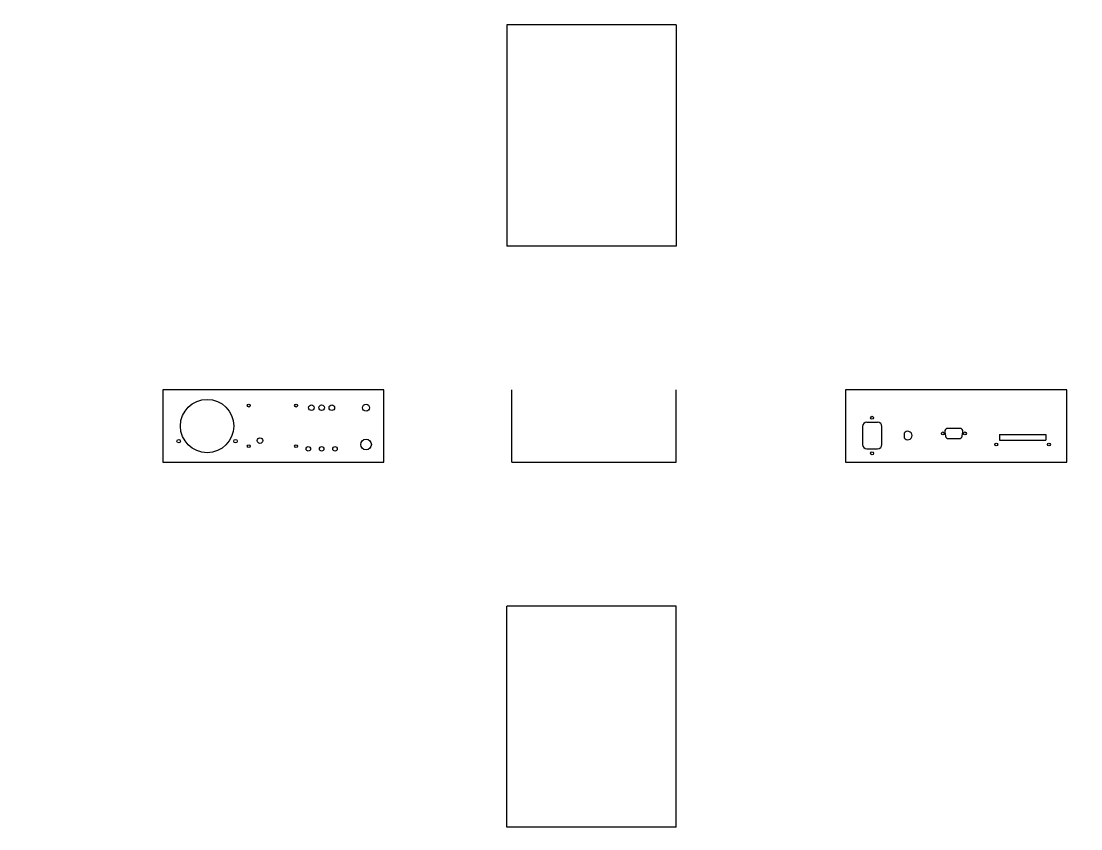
# Paper-space layout 'Layout1' of a CAD drawing. Header units: millimetres, sheet in inches. Extents: x 0.1 to 10.6, y 0 to 8.
# The model-space entities are those that its viewports show. They can reach past a viewport. Long polylines and large blocks are cut down to what shows.
import ezdxf

# ---------------------------------------------------------------- set-up
doc = ezdxf.new("R2010")
doc.units = ezdxf.units.MM
doc.header["$MEASUREMENT"] = 0
doc.layers.add('Box', color=104, linetype='Continuous')
doc.layers.get('0').off()

msp = doc.modelspace()

# ---------------------------------------------------------------- linework, layer by layer
at = {"layer": 'Box', "ltscale": 10}
for p, q in [((3013.2, 1877.3), (3013.2, 1628.4)), ((3203.7, 1877.3), (3013.2, 1877.3)), ((3203.7, 1877.3), (3203.7, 1628.4)), ((3203.7, 1628.4), (3013.2, 1628.4)), ((2874.7, 1466.5), (2625.8, 1466.5)), ((2625.8, 1466.5), (2625.8, 1385.2)), ((2874.7, 1385.2), (2874.7, 1466.5)), ((3018.7, 1385.2), (3018.7, 1466.5)), ((3203.7, 1385.2), (3203.7, 1466.5)), ((3643.3, 1466.5), (3394.4, 1466.5)), ((3394.4, 1466.5), (3394.4, 1385.2)), ((3643.3, 1385.2), (3643.3, 1466.5)), ((3413.4, 1425.2), (3413.4, 1405.2)), ((3418.4, 1430.2), (3430.4, 1430.2)), ((3435.4, 1405.2), (3435.4, 1425.2)), ((3460.3, 1417.7), (3460.3, 1412.7)), ((3567.7, 1416.5), (3567.7, 1410)), ((3567.7, 1416.5), (3619.7, 1416.5)), ((3567.7, 1410), (3619.7, 1410)), ((3619.7, 1416.5), (3619.7, 1410)), ((3418.4, 1400.2), (3430.4, 1400.2)), ((2625.8, 1385.2), (2874.7, 1385.2)), ((3018.7, 1385.2), (3203.7, 1385.2)), ((3394.4, 1385.2), (3643.3, 1385.2)), ((3203.7, 1223.4), (3013.2, 1223.4)), ((3013.2, 974.5), (3013.2, 1223.4)), ((3203.7, 974.5), (3203.7, 1223.4)), ((3203.7, 974.5), (3013.2, 974.5))]:
    msp.add_line(p, q, dxfattribs=at)
at = {"layer": 'Box'}
msp.add_lwpolyline([(3509.4, 1423.3, 0.466308), (3506.1, 1419.3), (3507, 1414.6, 0.36397), (3510.3, 1411.8), (3522.4, 1411.8, 0.36397), (3525.7, 1414.6), (3526.5, 1419.3, 0.466308), (3523.2, 1423.3)], format="xyb", close=True, dxfattribs=at)
at = {"layer": 'Box', "ltscale": 10}
for centre, radius in [((2675.8, 1425.9), 30), ((2722.6, 1448.9), 1.59), ((2775.9, 1448.9), 1.59), ((2793.2, 1446.5), 3.12), ((2804.7, 1446.5), 3.12), ((2816.2, 1446.5), 3.12), ((2854.7, 1446.5), 4), ((3424.3, 1435.2), 1.7), ((2643.8, 1408.9), 2), ((2707.8, 1408.9), 2), ((2735.3, 1409.5), 3.12), ((2854.7, 1405.1), 6), ((2722.6, 1403.2), 1.59), ((2775.9, 1403.2), 1.59), ((2789.7, 1400.2), 2.5), ((2804.7, 1400.2), 2.5), ((2819.7, 1400.2), 2.5), ((3424.3, 1395.2), 1.7), ((3564, 1405.2), 1.6), ((3623.3, 1405.2), 1.6)]:
    msp.add_circle(centre, radius, dxfattribs=at)
at = {"layer": 'Box'}
for centre in [(3503.8, 1417.6), (3528.8, 1417.6)]:
    msp.add_circle(centre, 1.59, dxfattribs=at)
at = {"layer": 'Box', "ltscale": 10}
for centre, radius, start, end in [((3418.4, 1425.2), 5, 90, 180), ((3430.4, 1425.2), 5, 0, 90), ((3464.4, 1415.2), 4.8, 211.3322, 148.6678), ((3418.4, 1405.2), 5, 180, 270), ((3430.4, 1405.2), 5, 270, 0)]:
    msp.add_arc(centre, radius, start, end, dxfattribs=at)

psp = doc.layouts.get("Layout1")

# ---------------------------------------------------------------- viewports
at = {"layer": '0'}
psp.add_viewport(center=(5.305, 4.005), size=(10.5, 8), view_center_point=(3062.812, 1427.014), view_height=908.661, dxfattribs=at)

doc.saveas('drawing.dxf')
